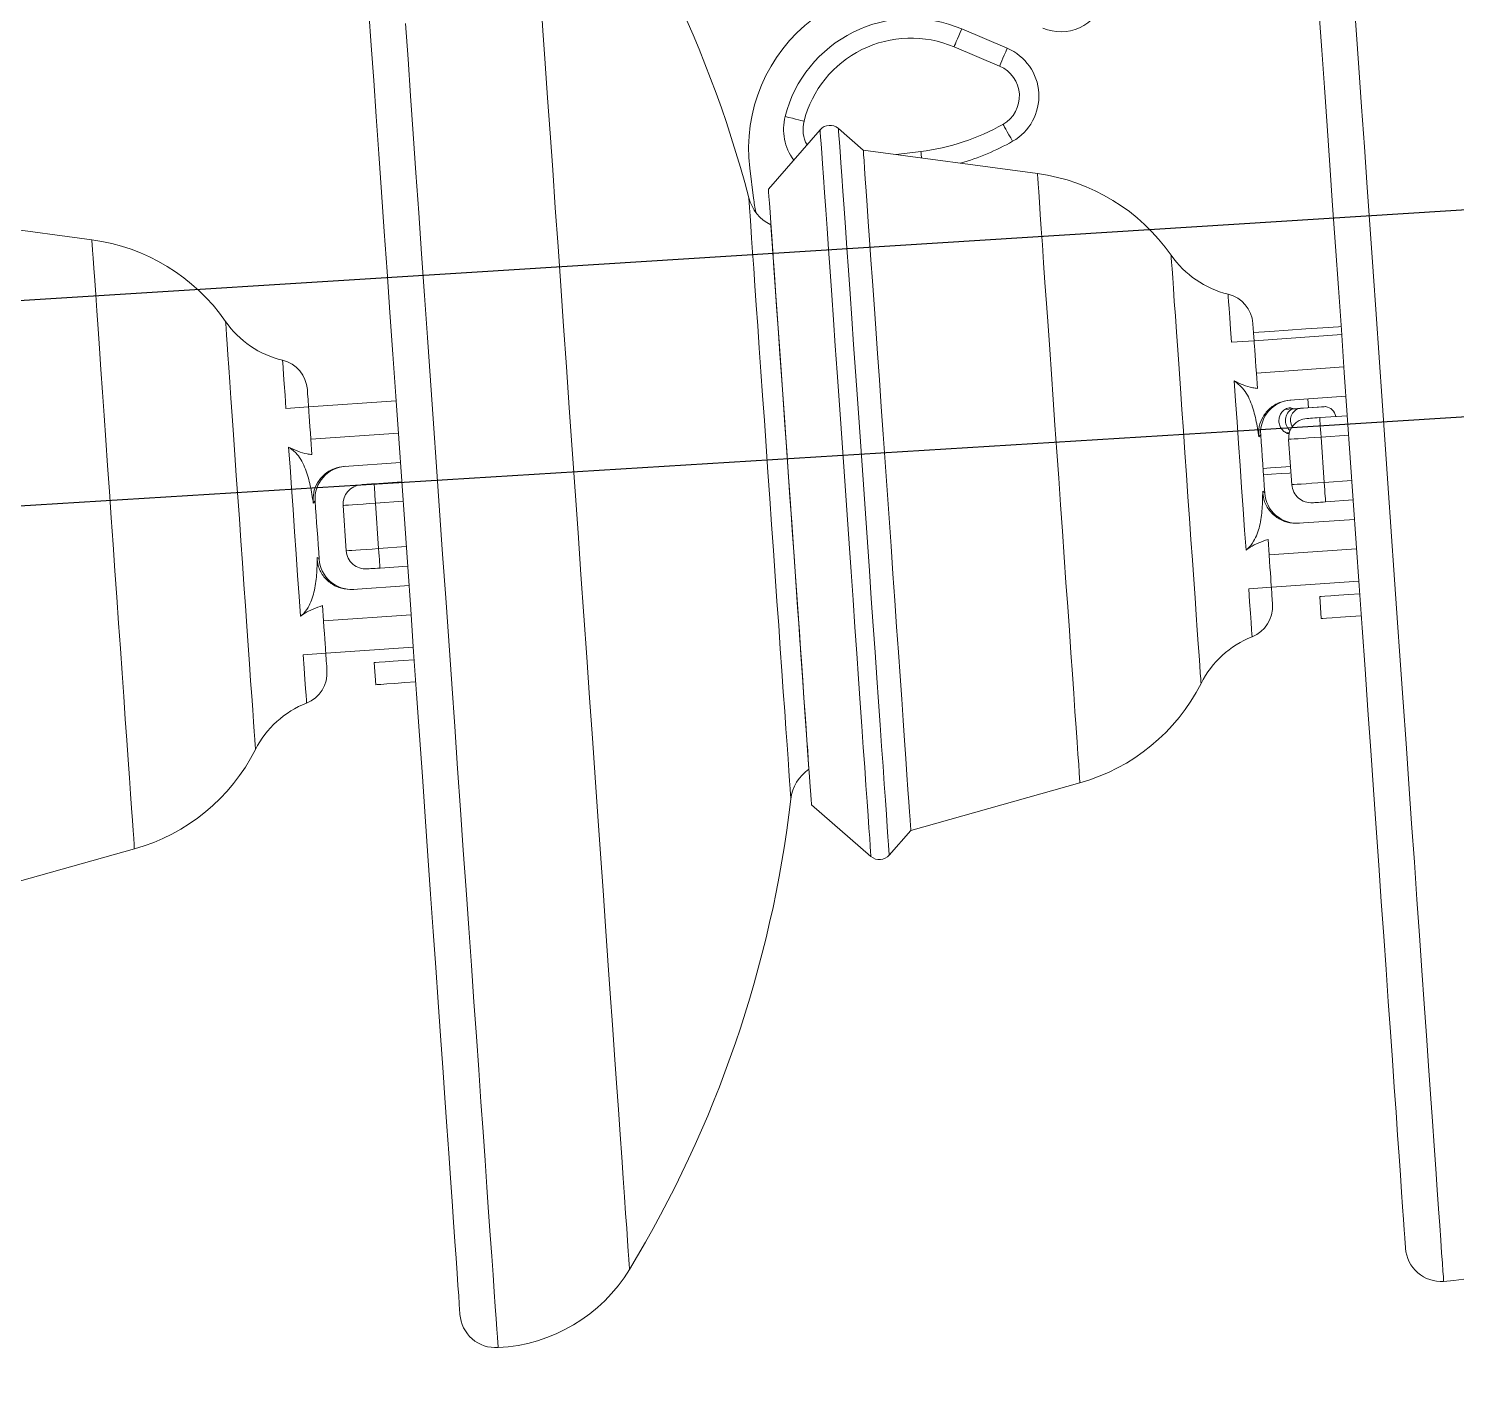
# Model space of a CAD drawing. Header units: millimetres. Extents: x 1587714 to 3094800, y -694377 to -413614.
# Drawn here: x 2353263.8 to 2353483.7, y -549912.5 to -549701.9 of the extents above; entities that cross this region are included whole.
import ezdxf

# ---------------------------------------------------------------- set-up
doc = ezdxf.new("R2010")
doc.units = ezdxf.units.MM

# ---------------------------------------------------------------- blocks, each defined once
blk = doc.blocks.new('poste RT1 vista lateral')
at = {"color": 7, "linetype": 'Continuous', "lineweight": 15}
for p, q in [((-1056.5233, 9043.6875), (-1049.5111, 9040.7111)), ((-1050.6834, 9037.9493), (-1057.6953, 9040.9257)), ((-1071.677, 9025.0313), (-1075.5042, 9028.3577)), ((-1078.3258, 9028.1603), (-1086.2917, 9018.9965)), ((-1044.864, 9021.414), (-1071.677, 9025.0313)), ((-1066.6259, 9024.3499), (-1062.8125, 9024.8181)), ((-1089.1516, 9022.2308), (-1088.586, 9017.6236)), ((-1190.5083, 9011.2298), (-1217.3214, 9014.847)), ((-1011.4832, 8995.683), (-1014.9659, 8995.4398)), ((-1011.4832, 8995.683), (-997.9965, 8996.6261)), ((-1011.1344, 8990.6952), (-1010.9693, 8988.3339)), ((-1005.9856, 8986.5201), (-997.3321, 8987.1247)), ((-1003.1257, 8985.3537), (-1003.2207, 8986.7127)), ((-1157.1276, 8985.4987), (-1160.6103, 8985.2555)), ((-1157.1276, 8985.4987), (-1143.6409, 8986.4419)), ((-1005.5655, 8985.184), (-1006.6919, 8985.1048)), ((-1005.5655, 8985.184), (-1005.6104, 8985.1744)), ((-1005.0978, 8985.2164), (-1005.5655, 8985.184)), ((-1001.382, 8983.8345), (-997.1228, 8984.1321)), ((-1156.7787, 8980.511), (-1156.6136, 8978.1497)), ((-1010.4701, 8981.1938), (-1010.7449, 8980.8695)), ((-1006.1607, 8980.4928), (-1005.6724, 8973.51)), ((-1001.1728, 8980.8419), (-1000.6846, 8973.8591)), ((-1151.63, 8976.3348), (-1142.9765, 8976.9404)), ((-1147.0265, 8973.6502), (-1142.7672, 8973.9478)), ((-996.216, 8971.164), (-1000.4752, 8970.8655)), ((-1156.1144, 8971.0095), (-1156.3893, 8970.6852)), ((-1151.805, 8970.3085), (-1151.3167, 8963.3257)), ((-1146.8171, 8970.6576), (-1146.3289, 8963.6738)), ((-1004.6602, 8967.5658), (-996.0068, 8968.1714)), ((-1009.1779, 8962.7144), (-1009.343, 8965.0757)), ((-1141.8604, 8960.9797), (-1146.1196, 8960.6812)), ((-1150.3046, 8957.3815), (-1141.6511, 8957.9871)), ((-995.3423, 8958.6699), (-1008.829, 8957.7267)), ((-1012.3117, 8957.4826), (-1008.829, 8957.7267)), ((-1001.3671, 8956.2933), (-1001.1297, 8952.8973)), ((-1154.8222, 8952.5301), (-1154.9873, 8954.8905)), ((-1157.9561, 8947.2983), (-1154.4734, 8947.5424)), ((-1140.9867, 8948.4856), (-1154.4734, 8947.5424)), ((-1147.0115, 8946.1081), (-1146.7741, 8942.713)), ((-1064.3526, 8920.2864), (-1038.3039, 8927.6001)), ((-1079.6649, 8924.228), (-1070.501, 8916.2619)), ((-1067.6796, 8916.4593), (-1064.3526, 8920.2864)), ((-1209.997, 8910.1021), (-1183.9482, 8917.4159))]:
    blk.add_line(p, q, dxfattribs=at)
at = {"color": 8, "linetype": 'Continuous', "lineweight": 15}
for p, q in [((-997.6478, 8991.6384), (-1011.1344, 8990.6952)), ((-1005.6104, 8985.1744), (-1006.7015, 8985.0981)), ((-1143.2921, 8981.4541), (-1156.7787, 8980.511)), ((-1006.0584, 8981.5056), (-1006.4538, 8981.478)), ((-996.9136, 8981.1394), (-1001.1728, 8980.8419)), ((-1000.6846, 8973.8591), (-996.4253, 8974.1566)), ((-1142.5579, 8970.9551), (-1146.8171, 8970.6576)), ((-1146.3289, 8963.6738), (-1142.0696, 8963.9723)), ((-1009.1779, 8962.7144), (-995.6911, 8963.6576)), ((-1154.8222, 8952.5301), (-1141.3355, 8953.4733))]:
    blk.add_line(p, q, dxfattribs=at)
at = {"color": 5, "linetype": 'Continuous', "lineweight": 15, "flags": 128}
for points in [[(-996.1596, 9049.2232), (-995.7637, 9043.5612), (-995.3549, 9037.7162), (-994.9346, 9031.7042), (-994.5038, 9025.5435), (-994.0637, 9019.2502), (-993.6156, 9012.8415), (-993.1607, 9006.3365), (-992.7003, 8999.7523), (-992.2356, 8993.108), (-991.7681, 8986.4209), (-991.2988, 8979.7108), (-990.8293, 8972.996), (-990.3607, 8966.2955), (-989.8944, 8959.6274), (-989.4317, 8953.0098), (-988.9739, 8946.4629), (-988.5222, 8940.0036), (-988.0781, 8933.6512), (-987.6425, 8927.4218), (-987.2166, 8921.3336), (-986.802, 8915.4027), (-986.3995, 8909.6472), (-986.0104, 8904.0825), (-985.6356, 8898.7229), (-985.2763, 8893.5854), (-984.9335, 8888.6826), (-984.6081, 8884.0287), (-984.301, 8879.637), (-984.0131, 8875.52), (-983.7452, 8871.6881), (-983.4979, 8868.1529), (-983.2721, 8864.9247), (-983.0684, 8862.0102), (-982.8873, 8859.4201), (-982.7292, 8857.1608), (-982.5948, 8855.2372), (-982.4843, 8853.657), (-982.398, 8852.423), (-982.3362, 8851.5389), (-982.299, 8851.0077), (-982.2866, 8850.8303)], [(-1001.4458, 9045.9521), (-1001.0574, 9040.3979), (-1000.6562, 9034.6596), (-1000.2431, 9028.7545), (-999.8197, 9022.6986), (-999.3871, 9016.5112), (-998.9464, 9010.2103), (-998.4991, 9003.813), (-998.0465, 8997.3395), (-997.5896, 8990.8078), (-997.1302, 8984.237), (-996.6695, 8977.648), (-996.2087, 8971.0581), (-995.7493, 8964.4883), (-995.2925, 8957.9566), (-994.8398, 8951.483), (-994.3924, 8945.0858), (-993.9518, 8938.7839), (-993.5191, 8932.5964), (-993.0957, 8926.5416), (-992.6827, 8920.6355), (-992.2815, 8914.8972), (-991.8931, 8909.343), (-991.5188, 8903.9891), (-991.1595, 8898.8516), (-990.8164, 8893.945), (-990.4904, 8889.2834), (-990.1826, 8884.8822), (-989.8938, 8880.7518), (-989.6249, 8876.9066), (-989.3766, 8873.3561), (-989.1497, 8870.1117), (-988.9449, 8867.183), (-988.7628, 8864.5775), (-988.6039, 8862.3049), (-988.4686, 8860.3699), (-988.3574, 8858.7792), (-988.2705, 8857.5366), (-988.2082, 8856.6468), (-988.1708, 8856.1118), (-988.1584, 8855.9334)], [(-1142.1861, 9044.5035), (-1141.8039, 9039.0389), (-1141.408, 9033.3769), (-1140.9993, 9027.5319), (-1140.5789, 9021.5199), (-1140.1481, 9015.3592), (-1139.7081, 9009.0659), (-1139.2599, 9002.6572), (-1138.8051, 8996.1522), (-1138.3446, 8989.568), (-1137.88, 8982.9228), (-1137.4124, 8976.2366), (-1136.9432, 8969.5265), (-1136.4736, 8962.8117), (-1136.0051, 8956.1102), (-1135.5387, 8949.4421), (-1135.0761, 8942.8256), (-1134.6182, 8936.2786), (-1134.1667, 8929.8193), (-1133.7224, 8923.4669), (-1133.2868, 8917.2375), (-1132.8611, 8911.1493), (-1132.4463, 8905.2184), (-1132.0439, 8899.4629), (-1131.6547, 8893.8973), (-1131.28, 8888.5386), (-1130.9207, 8883.4012), (-1130.5779, 8878.4983), (-1130.2524, 8873.8444), (-1129.9453, 8869.4527), (-1129.6574, 8865.3357), (-1129.3895, 8861.5038), (-1129.1423, 8857.9686), (-1128.9166, 8854.7394), (-1128.7128, 8851.826), (-1128.5316, 8849.2358), (-1128.3736, 8846.9756), (-1128.2392, 8845.053), (-1128.1286, 8843.4727), (-1128.0424, 8842.2387), (-1127.9805, 8841.3546), (-1127.9433, 8840.8234), (-1127.9309, 8840.646)], [(-1147.8237, 9046.2601), (-1147.4644, 9041.1217), (-1147.0901, 9035.7678), (-1146.7017, 9030.2136), (-1146.3005, 9024.4753), (-1145.8875, 9018.5702), (-1145.4641, 9012.5144), (-1145.0314, 9006.3269), (-1144.5908, 9000.026), (-1144.1434, 8993.6287), (-1143.6908, 8987.1542), (-1143.2341, 8980.6235), (-1142.7746, 8974.0527), (-1142.3138, 8967.4637), (-1141.853, 8960.8738), (-1141.3936, 8954.304), (-1140.9369, 8947.7723), (-1140.4841, 8941.2987), (-1140.0369, 8934.9015), (-1139.5962, 8928.5996), (-1139.1635, 8922.4122), (-1138.7401, 8916.3573), (-1138.3272, 8910.4512), (-1137.9259, 8904.7129), (-1137.5375, 8899.1587), (-1137.1631, 8893.8048), (-1136.8038, 8888.6673), (-1136.4607, 8883.7607), (-1136.1348, 8879.0991), (-1135.827, 8874.697), (-1135.5382, 8870.5676), (-1135.2692, 8866.7214), (-1135.021, 8863.1718), (-1134.7942, 8859.9274), (-1134.5894, 8856.9987), (-1134.4072, 8854.3932), (-1134.2482, 8852.1206), (-1134.1129, 8850.1856), (-1134.0017, 8848.5949), (-1133.9148, 8847.3523), (-1133.8525, 8846.4625), (-1133.8152, 8845.9275), (-1133.8027, 8845.7491)], [(-1089.3169, 9017.6966), (-1089.3046, 9017.5202), (-1089.2678, 9016.9938), (-1089.2066, 9016.1192), (-1089.1216, 9014.9043), (-1089.0136, 9013.3584), (-1088.8832, 9011.4939), (-1088.7313, 9009.3234), (-1088.5594, 9006.8648), (-1088.3686, 9004.1354), (-1088.1603, 9001.158), (-1087.9363, 8997.9527), (-1087.698, 8994.5462), (-1087.4476, 8990.9632), (-1087.1866, 8987.2315), (-1086.9172, 8983.3796), (-1086.6415, 8979.4362), (-1086.3615, 8975.4307), (-1086.0793, 8971.3957), (-1085.797, 8967.3607), (-1085.517, 8963.3553), (-1085.2413, 8959.4119), (-1084.9718, 8955.56), (-1084.7109, 8951.8282), (-1084.4604, 8948.2453), (-1084.2221, 8944.8388), (-1083.9981, 8941.6344), (-1083.7899, 8938.6561), (-1083.599, 8935.9267), (-1083.4271, 8933.4681), (-1083.2754, 8931.2975), (-1083.145, 8929.4331), (-1083.0368, 8927.8872), (-1082.9518, 8926.6722), (-1082.8908, 8925.7987), (-1082.8538, 8925.2713), (-1082.8416, 8925.0948)]]:
    blk.add_lwpolyline(points, dxfattribs=at)
at = {"color": 8, "linetype": 'Continuous', "lineweight": 15, "flags": 128}
for points in [[(-1121.3629, 9048.3048), (-1121.0239, 9043.4582), (-1120.6693, 9038.3856), (-1120.3, 9033.1042), (-1119.9171, 9027.6282), (-1119.5218, 9021.9758), (-1119.1154, 9016.1641), (-1118.699, 9010.2084), (-1118.2739, 9004.1296), (-1117.8414, 8997.9451), (-1117.4028, 8991.6737), (-1116.9596, 8985.3337), (-1116.5128, 8978.946), (-1116.0641, 8972.5287), (-1115.6147, 8966.1009), (-1115.1659, 8959.6837), (-1114.7192, 8953.2959), (-1114.2759, 8946.9559), (-1113.8374, 8940.6846), (-1113.4049, 8934.5), (-1112.9798, 8928.4203), (-1112.5634, 8922.4656), (-1112.1569, 8916.6539), (-1111.7617, 8911.0005), (-1111.3788, 8905.5254), (-1111.0095, 8900.244), (-1110.6548, 8895.1714), (-1110.3159, 8890.3248), (-1109.9937, 8885.7176), (-1109.6893, 8881.3651), (-1109.4037, 8877.2795), (-1109.1375, 8873.4725), (-1108.8917, 8869.9572), (-1108.6669, 8866.7433), (-1108.4639, 8863.8413), (-1108.2835, 8861.2597), (-1108.1259, 8859.0062), (-1107.9917, 8857.0874), (-1107.8814, 8855.51), (-1107.7952, 8854.2778), (-1107.7335, 8853.3947), (-1107.6963, 8852.8645), (-1107.6839, 8852.6871)], [(-1075.5042, 9028.3577), (-1075.5011, 9028.3139), (-1075.4765, 9027.9601), (-1075.4271, 9027.2553), (-1075.3537, 9026.2043), (-1075.2563, 9024.8129), (-1075.1359, 9023.0896), (-1074.9929, 9021.0469), (-1074.8286, 9018.6961), (-1074.6438, 9016.0525), (-1074.4396, 9013.1333), (-1074.2175, 9009.9566), (-1073.9787, 9006.5424), (-1073.7249, 9002.9118), (-1073.4575, 8999.0895), (-1073.1785, 8995.0974), (-1072.8893, 8990.9623), (-1072.592, 8986.7108), (-1072.2883, 8982.3678), (-1071.9802, 8977.9618), (-1071.6696, 8973.5215), (-1071.3586, 8969.0735), (-1071.0491, 8964.6466), (-1070.743, 8960.2692), (-1070.4423, 8955.9681), (-1070.1488, 8951.771), (-1069.8644, 8947.7046), (-1069.591, 8943.7945), (-1069.3301, 8940.0647), (-1069.0837, 8936.5399), (-1068.8531, 8933.2421), (-1068.6398, 8930.1913), (-1068.4451, 8927.4085), (-1068.2704, 8924.9089), (-1068.1166, 8922.7107), (-1067.9849, 8920.8252), (-1067.8759, 8919.2669), (-1067.7904, 8918.0443), (-1067.7289, 8917.166), (-1067.6919, 8916.6367), (-1067.6796, 8916.4593)], [(-1078.3258, 9028.1603), (-1078.3227, 9028.1165), (-1078.298, 9027.7627), (-1078.2487, 9027.0588), (-1078.1751, 9026.0069), (-1078.0778, 9024.6155), (-1077.9574, 9022.8922), (-1077.8145, 9020.8495), (-1077.6501, 9018.4987), (-1077.4652, 9015.8551), (-1077.2611, 9012.9359), (-1077.0391, 9009.7592), (-1076.8003, 9006.345), (-1076.5464, 9002.7144), (-1076.2791, 8998.8921), (-1076, 8994.9), (-1075.7108, 8990.7658), (-1075.4135, 8986.5134), (-1075.1098, 8982.1703), (-1074.8017, 8977.7644), (-1074.4912, 8973.3241), (-1074.1802, 8968.8761), (-1073.8706, 8964.4492), (-1073.5646, 8960.0718), (-1073.2638, 8955.7707), (-1072.9703, 8951.5736), (-1072.6859, 8947.5071), (-1072.4125, 8943.5971), (-1072.1517, 8939.8682), (-1071.9052, 8936.3425), (-1071.6746, 8933.0447), (-1071.4613, 8929.9939), (-1071.2667, 8927.211), (-1071.0919, 8924.7115), (-1070.9382, 8922.5132), (-1070.8064, 8920.6288), (-1070.6974, 8919.0695), (-1070.6119, 8917.8479), (-1070.5505, 8916.9686), (-1070.5134, 8916.4393), (-1070.501, 8916.2619), (-1070.501, 8916.2619)], [(-1044.864, 9021.414), (-1044.8515, 9021.2357), (-1044.8142, 9020.7016), (-1044.7522, 9019.8157), (-1044.6661, 9018.5854), (-1044.5567, 9017.0195), (-1044.4246, 9015.1303), (-1044.2708, 9012.9311), (-1044.0966, 9010.4401), (-1043.9033, 9007.6754), (-1043.6923, 9004.658), (-1043.4653, 9001.4117), (-1043.2239, 8997.9603), (-1042.9701, 8994.3306), (-1042.7057, 8990.5503), (-1042.4328, 8986.6478), (-1042.1535, 8982.6529), (-1041.8698, 8978.595), (-1041.5839, 8974.5076), (-1041.2981, 8970.4192), (-1041.0144, 8966.3622), (-1040.7349, 8962.3663), (-1040.4621, 8958.4639), (-1040.1977, 8954.6835), (-1039.9439, 8951.0539), (-1039.7026, 8947.6025), (-1039.4755, 8944.3562), (-1039.2646, 8941.3388), (-1039.0713, 8938.5741), (-1038.8971, 8936.0831), (-1038.7433, 8933.8849), (-1038.6112, 8931.9947), (-1038.5017, 8930.4287), (-1038.4156, 8929.1985), (-1038.3537, 8928.3125), (-1038.3163, 8927.7785), (-1038.3039, 8927.6001), (-1038.3039, 8927.6001)], [(-1190.5083, 9011.2298), (-1190.4959, 9011.0514), (-1190.4585, 9010.5174), (-1190.3966, 9009.6314), (-1190.3105, 9008.4012), (-1190.201, 9006.8352), (-1190.0689, 9004.945), (-1189.9151, 9002.7468), (-1189.7409, 9000.2558), (-1189.5476, 8997.4911), (-1189.3366, 8994.4737), (-1189.1096, 8991.2274), (-1188.8683, 8987.776), (-1188.6145, 8984.1464), (-1188.3501, 8980.366), (-1188.0773, 8976.4636), (-1187.7978, 8972.4677), (-1187.5141, 8968.4107), (-1187.2283, 8964.3223), (-1186.9424, 8960.2349), (-1186.6587, 8956.177), (-1186.3794, 8952.1821), (-1186.1064, 8948.2796), (-1185.8421, 8944.4993), (-1185.5883, 8940.8696), (-1185.3469, 8937.4182), (-1185.1199, 8934.1719), (-1184.9089, 8931.1545), (-1184.7156, 8928.3898), (-1184.5414, 8925.8988), (-1184.3876, 8923.7006), (-1184.2555, 8921.8104), (-1184.146, 8920.2445), (-1184.06, 8919.0142), (-1183.998, 8918.1283), (-1183.9607, 8917.5942), (-1183.9482, 8917.4159), (-1183.9482, 8917.4159)], [(-1024.2688, 9008.8465), (-1024.2658, 9008.8027), (-1024.2414, 9008.4536), (-1024.1929, 9007.7593), (-1024.1206, 9006.7275), (-1024.0256, 9005.3675), (-1023.9087, 9003.6957), (-1023.7712, 9001.7292), (-1023.6145, 8999.4891), (-1023.4403, 8996.9981), (-1023.2505, 8994.283), (-1023.047, 8991.3733), (-1022.832, 8988.2987), (-1022.6079, 8985.0934), (-1022.3768, 8981.7898), (-1022.1415, 8978.4234), (-1021.9042, 8975.0302), (-1021.6675, 8971.6465), (-1021.434, 8968.3068), (-1021.2062, 8965.0481), (-1020.9863, 8961.9038), (-1020.7768, 8958.9083), (-1020.5799, 8956.0921), (-1020.3976, 8953.4857), (-1020.232, 8951.1168), (-1020.0847, 8949.0101), (-1019.9572, 8947.1886), (-1019.8511, 8945.6704), (-1019.7675, 8944.4735), (-1019.707, 8943.6095), (-1019.6705, 8943.0869), (-1019.6583, 8942.9123)], [(-1014.9659, 8995.4398), (-1015.1078, 8997.4682), (-1015.2292, 8999.2039), (-1015.3283, 9000.622), (-1015.4039, 9001.7035), (-1015.4549, 9002.4331), (-1015.4806, 9002.8002), (-1015.4838, 9002.846)], [(-1169.9132, 8998.6622), (-1169.9101, 8998.6184), (-1169.8857, 8998.2693), (-1169.8372, 8997.575), (-1169.765, 8996.5422), (-1169.6699, 8995.1832), (-1169.5531, 8993.5114), (-1169.4155, 8991.545), (-1169.2589, 8989.3038), (-1169.0846, 8986.8128), (-1168.8948, 8984.0987), (-1168.6913, 8981.189), (-1168.4764, 8978.1144), (-1168.2522, 8974.9091), (-1168.0213, 8971.6055), (-1167.7858, 8968.2391), (-1167.5486, 8964.8459), (-1167.312, 8961.4623), (-1167.0784, 8958.1225), (-1166.8505, 8954.8638), (-1166.6307, 8951.7195), (-1166.4211, 8948.7231), (-1166.2243, 8945.9078), (-1166.042, 8943.3014), (-1165.8763, 8940.9325), (-1165.729, 8938.8258), (-1165.6017, 8937.0043), (-1165.4956, 8935.4861), (-1165.4118, 8934.2892), (-1165.3513, 8933.4242), (-1165.3148, 8932.9026), (-1165.3026, 8932.7281)], [(-1011.5699, 8996.9237), (-1009.0768, 8997.0982), (-1006.2465, 8997.2956), (-1003.5062, 8997.4873), (-1000.8991, 8997.6695), (-998.4663, 8997.8402), (-998.0833, 8997.8669)], [(-1160.6103, 8985.2555), (-1160.7521, 8987.2839), (-1160.8735, 8989.0187), (-1160.9726, 8990.4377), (-1161.0482, 8991.5192), (-1161.0992, 8992.2488), (-1161.125, 8992.6159), (-1161.1282, 8992.6617)], [(-1000.4901, 8985.533), (-1000.5614, 8985.5273), (-1000.9411, 8985.5015), (-1001.5871, 8985.4558), (-1002.3898, 8985.3995), (-1003.213, 8985.3423), (-1003.917, 8985.2927), (-1004.3824, 8985.2602), (-1004.5311, 8985.2498)], [(-1011.7938, 8950.0763), (-1011.797, 8950.1221), (-1011.8228, 8950.4902), (-1011.8738, 8951.2188), (-1011.9494, 8952.3003), (-1012.0485, 8953.7194), (-1012.1699, 8955.4551), (-1012.3117, 8957.4826)], [(-1157.4382, 8939.8921), (-1157.4414, 8939.9378), (-1157.4671, 8940.305), (-1157.5181, 8941.0346), (-1157.5937, 8942.116), (-1157.6928, 8943.5351), (-1157.8142, 8945.2698), (-1157.9561, 8947.2983)]]:
    blk.add_lwpolyline(points, dxfattribs=at)
at = {"color": 7, "linetype": 'Continuous', "lineweight": 15, "flags": 128}
for points in [[(-1056.5233, 9043.6875), (-1056.7519, 9043.1487), (-1056.9717, 9042.6308), (-1057.1744, 9042.1531), (-1057.352, 9041.7344), (-1057.4979, 9041.3911), (-1057.6062, 9041.1355), (-1057.6729, 9040.9791), (-1057.6953, 9040.9257)], [(-1049.5111, 9040.7111), (-1049.74, 9040.1723), (-1049.9598, 9039.6544), (-1050.1625, 9039.1766), (-1050.3401, 9038.758), (-1050.4858, 9038.4147), (-1050.5943, 9038.1591), (-1050.6608, 9038.0027), (-1050.6834, 9037.9493)], [(-1080.8112, 9029.4759), (-1080.867, 9029.4902), (-1081.0325, 9029.5321), (-1081.3011, 9029.6008), (-1081.6626, 9029.6933), (-1082.1032, 9029.8049), (-1082.6058, 9029.9336), (-1083.151, 9030.0729), (-1083.7182, 9030.2169)], [(-1048.6869, 9026.3898), (-1048.9761, 9026.899), (-1049.2539, 9027.3883), (-1049.5099, 9027.8394), (-1049.7345, 9028.2342), (-1049.9186, 9028.5594), (-1050.0554, 9028.7997), (-1050.1398, 9028.9485), (-1050.1682, 9028.999)], [(-1071.677, 9025.0313), (-1071.6645, 9024.852), (-1071.6271, 9024.317), (-1071.565, 9023.4282), (-1071.4787, 9022.1932), (-1071.3686, 9020.6196), (-1071.2357, 9018.719), (-1071.0807, 9016.5036), (-1070.9048, 9013.9878), (-1070.7092, 9011.1907), (-1070.4952, 9008.1294), (-1070.2643, 9004.8268), (-1070.0179, 9001.3039), (-1069.7579, 8997.5855), (-1069.486, 8993.6965), (-1069.2039, 8989.6643), (-1068.9139, 8985.5158), (-1068.6176, 8981.2796), (-1068.3172, 8976.9843), (-1068.0148, 8972.6593), (-1067.7124, 8968.3344), (-1067.4121, 8964.0391), (-1067.1158, 8959.8019), (-1066.8257, 8955.6534), (-1066.5438, 8951.6213), (-1066.2718, 8947.7322), (-1066.0118, 8944.0138), (-1065.7654, 8940.491), (-1065.5345, 8937.1884), (-1065.3204, 8934.1271), (-1065.1248, 8931.33), (-1064.949, 8928.8151), (-1064.794, 8926.5988), (-1064.6611, 8924.6981), (-1064.551, 8923.1246), (-1064.4647, 8921.8895), (-1064.4025, 8921.0007), (-1064.3651, 8920.4657), (-1064.3526, 8920.2864)], [(-1062.8125, 9024.8181), (-1062.8054, 9024.7609), (-1062.7846, 9024.5921), (-1062.7508, 9024.3165), (-1062.7055, 9023.9465), (-1062.6897, 9023.8189)], [(-1086.2917, 9018.9965), (-1086.2886, 9018.9526), (-1086.2642, 9018.6026), (-1086.2153, 9017.9045), (-1086.1425, 9016.8631), (-1086.0463, 9015.487), (-1085.9273, 9013.7856), (-1085.7865, 9011.7724), (-1085.625, 9009.4626), (-1085.4438, 9006.8715), (-1085.2445, 9004.02), (-1085.0282, 9000.9282), (-1084.7968, 8997.6189), (-1084.552, 8994.118), (-1084.2956, 8990.4501), (-1084.0292, 8986.6421), (-1083.7553, 8982.7235), (-1083.4755, 8978.7228), (-1083.192, 8974.6697), (-1082.907, 8970.5927), (-1082.6225, 8966.5244), (-1082.3407, 8962.4932), (-1082.0635, 8958.5297), (-1081.7931, 8954.6635), (-1081.5315, 8950.9223), (-1081.2806, 8947.3345), (-1081.0422, 8943.9261), (-1080.8182, 8940.7227), (-1080.6103, 8937.7482), (-1080.4198, 8935.0245), (-1080.2483, 8932.5716), (-1080.097, 8930.4078), (-1079.967, 8928.5491), (-1079.8593, 8927.0089), (-1079.7747, 8925.7996), (-1079.7139, 8924.9289), (-1079.6772, 8924.4034), (-1079.6649, 8924.228)], [(-1085.9099, 9013.5148), (-1085.8974, 9013.3364), (-1085.8599, 9012.8014), (-1085.798, 9011.9154), (-1085.712, 9010.6852), (-1085.6027, 9009.1221), (-1085.471, 9007.2386), (-1085.318, 9005.0519), (-1085.1452, 9002.579), (-1084.9537, 8999.8419), (-1084.7456, 8996.8646), (-1084.5223, 8993.6717), (-1084.2858, 8990.2899), (-1084.0382, 8986.7499), (-1083.7817, 8983.0801), (-1083.5182, 8979.3122), (-1083.2501, 8975.4784), (-1082.9797, 8971.6122), (-1082.7094, 8967.746), (-1082.4414, 8963.9132), (-1082.1779, 8960.1452), (-1081.9213, 8956.4755), (-1081.6737, 8952.9355), (-1081.4373, 8949.5537), (-1081.214, 8946.3608), (-1081.0057, 8943.3835), (-1080.8144, 8940.6464), (-1080.6414, 8938.1735), (-1080.4885, 8935.9868), (-1080.3568, 8934.1033), (-1080.2475, 8932.5392), (-1080.1615, 8931.3099), (-1080.0995, 8930.424), (-1080.0621, 8929.889), (-1080.0497, 8929.7097), (-1080.0497, 8929.7097)], [(-1011.6686, 8998.3342), (-1011.6568, 8998.1654), (-1011.6215, 8997.6609), (-1011.5634, 8996.8293), (-1011.4832, 8995.683)], [(-1011.1344, 8990.6952), (-1011.2025, 8991.668), (-1011.268, 8992.6045), (-1011.3282, 8993.4666), (-1011.3811, 8994.2219), (-1011.4245, 8994.8428), (-1011.4567, 8995.3034), (-1011.4766, 8995.5876), (-1011.4832, 8995.683)], [(-1012.7278, 8963.4335), (-1012.942, 8966.4958), (-1013.1677, 8969.7239), (-1013.4013, 8973.0647), (-1013.6388, 8976.4616), (-1013.8764, 8979.8586), (-1014.1099, 8983.1984), (-1014.3357, 8986.4266), (-1014.5498, 8989.4898)], [(-1157.3129, 8988.1499), (-1157.3011, 8987.9811), (-1157.2658, 8987.4766), (-1157.2077, 8986.645), (-1157.1276, 8985.4987)], [(-1156.7787, 8980.511), (-1156.8468, 8981.4837), (-1156.9123, 8982.4193), (-1156.9726, 8983.2823), (-1157.0254, 8984.0376), (-1157.0688, 8984.6585), (-1157.101, 8985.1191), (-1157.1209, 8985.4033), (-1157.1276, 8985.4987)], [(-1000.5488, 8985.534), (-1000.6981, 8985.5235), (-1001.1235, 8985.4939), (-1001.7601, 8985.45), (-1002.511, 8985.3976), (-1003.262, 8985.3442), (-1003.8986, 8985.3003), (-1004.3239, 8985.2707), (-1004.4733, 8985.2602)], [(-1003.3773, 8983.6943), (-1003.3389, 8983.6972), (-1003.2254, 8983.7058), (-1003.041, 8983.7182), (-1002.7929, 8983.7353), (-1002.4905, 8983.7563), (-1002.1456, 8983.7811), (-1001.7713, 8983.8068), (-1001.382, 8983.8345)], [(-1001.382, 8983.8345), (-1001.3781, 8983.7763), (-1001.3662, 8983.6066), (-1001.3468, 8983.33), (-1001.3208, 8982.9581), (-1001.2891, 8982.5041), (-1001.2529, 8981.9872), (-1001.2136, 8981.4255), (-1001.1728, 8980.8419)], [(-1010.4701, 8981.1938), (-1010.3924, 8980.0828), (-1010.3139, 8978.9612), (-1010.2351, 8977.8349), (-1010.1561, 8976.7048), (-1010.0771, 8975.5747), (-1009.9983, 8974.4484), (-1009.9199, 8973.3269), (-1009.8422, 8972.2159)], [(-1001.1728, 8980.8419), (-1002.1459, 8980.7732), (-1003.0816, 8980.7084), (-1003.9439, 8980.6483), (-1004.6998, 8980.5949), (-1005.32, 8980.552), (-1005.781, 8980.5195), (-1006.0648, 8980.4995), (-1006.1607, 8980.4928)], [(-1158.3722, 8953.2492), (-1158.5863, 8956.3115), (-1158.8121, 8959.5397), (-1159.0456, 8962.8794), (-1159.2832, 8966.2764), (-1159.5207, 8969.6734), (-1159.7543, 8973.0141), (-1159.98, 8976.2423), (-1160.1942, 8979.3046)], [(-1010.1085, 8976.0239), (-1008.9475, 8976.105), (-1007.3004, 8976.2204), (-1005.8688, 8976.3205)], [(-1149.0216, 8973.51), (-1148.9832, 8973.5129), (-1148.8697, 8973.5205), (-1148.6853, 8973.5339), (-1148.4372, 8973.551), (-1148.1349, 8973.572), (-1147.7899, 8973.5968), (-1147.4157, 8973.6226), (-1147.0265, 8973.6502)], [(-1147.0265, 8973.6502), (-1147.0224, 8973.592), (-1147.0105, 8973.4223), (-1146.9912, 8973.1457), (-1146.9651, 8972.7728), (-1146.9334, 8972.3198), (-1146.8972, 8971.802), (-1146.858, 8971.2412), (-1146.8171, 8970.6576)], [(-1005.7991, 8975.323), (-1006.0189, 8975.3077), (-1007.3355, 8975.2152), (-1008.8068, 8975.1122), (-1010.0388, 8975.0264)], [(-1005.6724, 8973.51), (-1005.5765, 8973.5167), (-1005.2927, 8973.5367), (-1004.8317, 8973.5682), (-1004.2115, 8973.6121), (-1003.4556, 8973.6645), (-1002.5932, 8973.7256), (-1001.6575, 8973.7904), (-1000.6846, 8973.8591)], [(-1000.6846, 8973.8591), (-1000.6437, 8973.2745), (-1000.6044, 8972.7137), (-1000.5682, 8972.1959), (-1000.5365, 8971.7429), (-1000.5105, 8971.37), (-1000.4912, 8971.0934), (-1000.4793, 8970.9237), (-1000.4752, 8970.8655)], [(-1156.1144, 8971.0095), (-1156.0367, 8969.8975), (-1155.9583, 8968.7769), (-1155.8794, 8967.6507), (-1155.8005, 8966.5205), (-1155.7215, 8965.3904), (-1155.6427, 8964.2632), (-1155.5642, 8963.1426), (-1155.4865, 8962.0316)], [(-1146.8171, 8970.6576), (-1147.7902, 8970.5889), (-1148.7259, 8970.5241), (-1149.5883, 8970.463), (-1150.3441, 8970.4106), (-1150.9644, 8970.3667), (-1151.4253, 8970.3352), (-1151.7091, 8970.3152), (-1151.805, 8970.3085)], [(-1000.4752, 8970.8655), (-1000.8644, 8970.8388), (-1001.2388, 8970.8121), (-1001.5836, 8970.7882), (-1001.8861, 8970.7673), (-1002.1341, 8970.7501), (-1002.3186, 8970.7367), (-1002.432, 8970.7291), (-1002.4704, 8970.7263)], [(-1151.3167, 8963.3257), (-1151.2209, 8963.3324), (-1150.937, 8963.3515), (-1150.476, 8963.3839), (-1149.8558, 8963.4278), (-1149.1, 8963.4802), (-1148.2376, 8963.5403), (-1147.302, 8963.6061), (-1146.3289, 8963.6738)], [(-1146.3289, 8963.6738), (-1146.2881, 8963.0902), (-1146.2488, 8962.5285), (-1146.2126, 8962.0116), (-1146.1809, 8961.5576), (-1146.1548, 8961.1857), (-1146.1355, 8960.9091), (-1146.1236, 8960.7394), (-1146.1196, 8960.6812)], [(-1008.829, 8957.7267), (-1008.8357, 8957.8221), (-1008.8556, 8958.1063), (-1008.8878, 8958.5669), (-1008.9312, 8959.1877), (-1008.984, 8959.9431), (-1009.0443, 8960.8052), (-1009.1098, 8961.7417), (-1009.1779, 8962.7144)], [(-1146.1196, 8960.6812), (-1146.5089, 8960.6545), (-1146.8831, 8960.6278), (-1147.2281, 8960.604), (-1147.5304, 8960.583), (-1147.7784, 8960.5658), (-1147.9629, 8960.5525), (-1148.0763, 8960.5448), (-1148.1147, 8960.542)], [(-1008.829, 8957.7267), (-1008.7489, 8956.5804), (-1008.6908, 8955.7488), (-1008.6555, 8955.2443), (-1008.6437, 8955.0755)], [(-995.2063, 8956.7235), (-996.8929, 8956.6061), (-998.4398, 8956.4974), (-999.6816, 8956.4106), (-1000.5941, 8956.3468), (-1001.1592, 8956.3076), (-1001.3662, 8956.2933), (-1001.3671, 8956.2933)], [(-1154.4734, 8947.5424), (-1154.48, 8947.6378), (-1154.4999, 8947.922), (-1154.5321, 8948.3826), (-1154.5755, 8949.0035), (-1154.6284, 8949.7588), (-1154.6886, 8950.6209), (-1154.7541, 8951.5564), (-1154.8222, 8952.5301)], [(-994.9688, 8953.3284), (-996.6554, 8953.2101), (-998.2025, 8953.1024), (-999.4443, 8953.0156), (-1000.3566, 8952.9517), (-1000.9218, 8952.9126), (-1001.1288, 8952.8973), (-1001.1297, 8952.8973)], [(-1154.4734, 8947.5424), (-1154.3932, 8946.3961), (-1154.3351, 8945.5645), (-1154.2998, 8945.06), (-1154.288, 8944.8912)], [(-1140.8506, 8946.5392), (-1142.5372, 8946.4209), (-1144.0843, 8946.3131), (-1145.3261, 8946.2264), (-1146.2384, 8946.1625), (-1146.8036, 8946.1234), (-1147.0106, 8946.1081), (-1147.0115, 8946.1081)], [(-1140.6133, 8943.1441), (-1142.2997, 8943.0258), (-1143.8468, 8942.9181), (-1145.0886, 8942.8313), (-1146.001, 8942.7674), (-1146.5662, 8942.7273), (-1146.7732, 8942.713), (-1146.7741, 8942.713)]]:
    blk.add_lwpolyline(points, dxfattribs=at)
at = {"color": 5, "linetype": 'Continuous', "lineweight": 15}
for centre, radius, start, end in [((-1263.4588, 8972.1454), 180, 14.657221, 39.213083), ((-1083.0282, 9019.3416), 6.5003, 194.657221, 243.684476), ((-1076.3851, 8924.3412), 6.5003, 124.315524, 173.342779), ((-1261.6283, 8945.967), 180, 328.786917, 353.342779), ((-983.462, 8875.8504), 25.0474, 272.689602, 328.790029), ((-982.6717, 8856.3171), 5.5, 184, 274.015078), ((-1129.1063, 8865.6659), 25.0474, 272.689602, 328.790029), ((-1128.3161, 8846.1327), 5.5, 184, 274.015078)]:
    blk.add_arc(centre, radius, start, end, dxfattribs=at)
at = {"color": 7, "linetype": 'Continuous', "lineweight": 15}
for centre, radius, start, end in [((-1064.3379, 9025.2771), 25, 67, 187), ((-1041.2688, 9050.2484), 7, 247, 342.059632), ((-1064.3379, 9025.2771), 20, 67, 165.700158), ((-1064.3379, 9025.2771), 17, 67, 165.700158), ((-1052.6371, 9033.3467), 8, 299.587805, 67), ((-1052.6371, 9033.3467), 5, 299.587805, 67), ((-1075.9661, 9028.2411), 8, 165.700158, 216.526356), ((-1075.9661, 9028.2411), 5, 165.700158, 208.782273), ((-1076.8164, 9026.8486), 2, 49, 139), ((-1066.956, 9058.5651), 34, 277, 299.587805), ((-1066.956, 9058.5651), 37, 286.076717, 299.587805), ((-1048.8744, 8991.6835), 30, 34.89653, 82.317581), ((-1058.8095, 9021.28), 30, 187, 191.195903), ((-1194.5188, 8981.499), 30, 34.89653, 82.317581), ((-1011.966, 9017.4278), 15, 214.89653, 256.436725), ((-1016.6564, 8997.9856), 5, 4, 76.436725), ((-1157.6104, 9007.2434), 15, 214.89653, 256.436725), ((-1162.3008, 8987.8011), 5, 4, 76.436725), ((-1005.4822, 8981.5427), 5, 94, 184), ((-1004.0436, 8983.4649), 1.85, 105.24949, 212.8545), ((-1034.452, 9406.4573), 422.269, 273.91643, 274.063347), ((-1004.4523, 8984.9606), 0.3, 94, 105.235302), ((-1000.5279, 8985.2351), 0.3, 82.764698, 94), ((-1000.7231, 8983.6974), 1.85, 9.661661, 82.764698), ((-1003.1679, 8980.7021), 3, 94, 184), ((-1151.1266, 8971.3582), 5, 94, 184), ((-1148.8123, 8970.5176), 3, 94, 184), ((-1002.6796, 8973.7191), 3, 184, 274), ((-1004.8544, 8972.5646), 5, 184, 274), ((-1148.324, 8963.5347), 3, 184, 274), ((-1150.4988, 8962.3802), 5, 184, 274), ((-1013.6315, 8954.7266), 5, 291.563275, 4), ((-1006.2809, 8936.1263), 15, 111.563275, 153.10347), ((-1159.2758, 8944.5421), 5, 291.563275, 4), ((-1046.413, 8956.4835), 30, 285.682419, 333.10347), ((-1151.9252, 8925.9419), 15, 111.563275, 153.10347), ((-1192.0574, 8946.299), 30, 285.682419, 333.10347), ((-1069.189, 8917.7718), 2, 229, 319)]:
    blk.add_arc(centre, radius, start, end, dxfattribs=at)
at = {"color": 8, "linetype": 'Continuous', "lineweight": 15}
blk.add_arc((-1004.6336, 8983.3896), 2.0347, 118.691777, 229.836822, dxfattribs=at)
at = {"color": 7, "linetype": 'Continuous', "lineweight": 15}
for points, knots in [([(-1014.5498, 8989.4898), (-1013.6202, 8989.049), (-1012.4669, 8988.5022), (-1011.2126, 8988.3613), (-1010.9693, 8988.3339)], [0, 0, 0, 0, 0.80606539, 1, 1, 1, 1]), ([(-1014.5498, 8989.4898), (-1014.0934, 8989.1441), (-1012.9346, 8988.2662), (-1011.8974, 8986.0951), (-1011.1496, 8983.5446), (-1010.8806, 8981.7665), (-1010.7449, 8980.8695)], [0, 0, 0, 0, 0.17527525, 0.44507667, 0.72007999, 1, 1, 1, 1]), ([(-1010.7449, 8980.8695), (-1010.7633, 8981.4116), (-1010.8001, 8982.4953), (-1010.1613, 8984.0429), (-1009.0799, 8985.3347), (-1007.6286, 8986.252), (-1006.5194, 8986.4329), (-1005.9856, 8986.5201)], [0, 0, 0, 0, 0.19590084, 0.39159926, 0.59335099, 0.80426687, 1, 1, 1, 1]), ([(-1006.0614, 8981.3559), (-1006.0809, 8981.3549), (-1006.2698, 8981.3451), (-1006.6555, 8981.5301), (-1007.1384, 8981.9076), (-1007.5054, 8982.4702), (-1007.6848, 8983.127), (-1007.6503, 8983.8001), (-1007.42, 8984.4184), (-1007.0281, 8984.9208), (-1006.5551, 8985.2453), (-1006.2323, 8985.3017), (-1006.0876, 8985.327)], [0, 0, 0, 0, 0.01262633, 0.12199866, 0.2333863, 0.34751115, 0.46077991, 0.5709551, 0.68050805, 0.79282771, 0.90714894, 1, 1, 1, 1]), ([(-1006.0876, 8985.327), (-1005.9128, 8985.3324), (-1005.7098, 8985.3387), (-1005.547, 8985.2229), (-1005.5244, 8985.2068)], [0, 0, 0, 0, 0.86150061, 1, 1, 1, 1]), ([(-1160.1942, 8979.3046), (-1159.2645, 8978.8642), (-1158.1112, 8978.318), (-1156.8569, 8978.177), (-1156.6136, 8978.1497)], [0, 0, 0, 0, 0.80605411, 1, 1, 1, 1]), ([(-1160.1942, 8979.3046), (-1159.7378, 8978.9592), (-1158.5786, 8978.082), (-1157.5415, 8975.9105), (-1156.7942, 8973.36), (-1156.525, 8971.5819), (-1156.3893, 8970.6852)], [0, 0, 0, 0, 0.17523089, 0.44504839, 0.72016228, 1, 1, 1, 1]), ([(-1156.3893, 8970.6852), (-1156.4077, 8971.2274), (-1156.4445, 8972.3108), (-1155.8053, 8973.8581), (-1154.7246, 8975.1503), (-1153.273, 8976.0679), (-1152.1638, 8976.2481), (-1151.63, 8976.3348)], [0, 0, 0, 0, 0.19591207, 0.39150791, 0.59336891, 0.80429629, 1, 1, 1, 1]), ([(-1010.1595, 8972.4991), (-1010.1676, 8971.5998), (-1010.1837, 8969.8038), (-1010.555, 8967.1848), (-1011.2972, 8965.0427), (-1012.18, 8963.8629), (-1012.6528, 8963.4923), (-1012.7278, 8963.4335)], [0, 0, 0, 0, 0.27778547, 0.55471126, 0.81440676, 0.97058542, 1, 1, 1, 1]), ([(-1010.1595, 8972.4991), (-1010.1564, 8972.4979), (-1009.9542, 8972.4164), (-1009.8978, 8972.3154), (-1009.8422, 8972.2159)], [0, 0, 0, 0, 0.0155878, 1, 1, 1, 1]), ([(-1004.6602, 8967.5658), (-1005.2478, 8967.5832), (-1006.4227, 8967.6181), (-1008.0441, 8968.4048), (-1009.3099, 8969.6372), (-1010.0418, 8971.0905), (-1010.1249, 8972.0841), (-1010.1595, 8972.4991)], [0, 0, 0, 0, 0.21240987, 0.42468731, 0.63837706, 0.8489318, 1, 1, 1, 1]), ([(-1009.343, 8965.0757), (-1010.3103, 8964.7373), (-1011.5102, 8964.3176), (-1012.5301, 8963.5771), (-1012.7278, 8963.4335)], [0, 0, 0, 0, 0.806113583, 1, 1, 1, 1]), ([(-1155.804, 8962.3148), (-1155.812, 8961.4155), (-1155.828, 8959.6195), (-1156.1993, 8957.0005), (-1156.9415, 8954.8585), (-1157.8242, 8953.6785), (-1158.2972, 8953.308), (-1158.3722, 8953.2492)], [0, 0, 0, 0, 0.27778254, 0.55470579, 0.8143989, 0.97057613, 1, 1, 1, 1]), ([(-1155.804, 8962.3148), (-1155.8008, 8962.3136), (-1155.5987, 8962.2321), (-1155.5422, 8962.1311), (-1155.4865, 8962.0316)], [0, 0, 0, 0, 0.015587631, 1, 1, 1, 1]), ([(-1150.3046, 8957.3815), (-1150.8922, 8957.3985), (-1152.0674, 8957.4324), (-1153.6882, 8958.2207), (-1154.9544, 8959.4528), (-1155.686, 8960.9063), (-1155.7692, 8961.8998), (-1155.804, 8962.3148)], [0, 0, 0, 0, 0.212377148, 0.42470992, 0.638392867, 0.84893463, 1, 1, 1, 1]), ([(-1154.9873, 8954.8905), (-1155.9546, 8954.5525), (-1157.1546, 8954.1332), (-1158.1744, 8953.3928), (-1158.3722, 8953.2492)], [0, 0, 0, 0, 0.80607299, 1, 1, 1, 1])]:
    blk.add_open_spline(points, degree=3, knots=knots, dxfattribs=at)

msp = doc.modelspace()

# ---------------------------------------------------------------- linework, layer by layer
at = {"color": 4}
msp.add_arc((2329812.6493, -174436.0401), 376039.5661, 266.337515646, 273.672012929, dxfattribs=at)
at = {"color": 5}
msp.add_arc((2329906.2827, -169329.9127), 381161.6973, 266.324495798, 273.656697268, dxfattribs=at)

# ---------------------------------------------------------------- block references
msp.add_blockref('poste RT1 vista lateral', (2354464.0477, -558745.6049))

doc.saveas('drawing.dxf')
